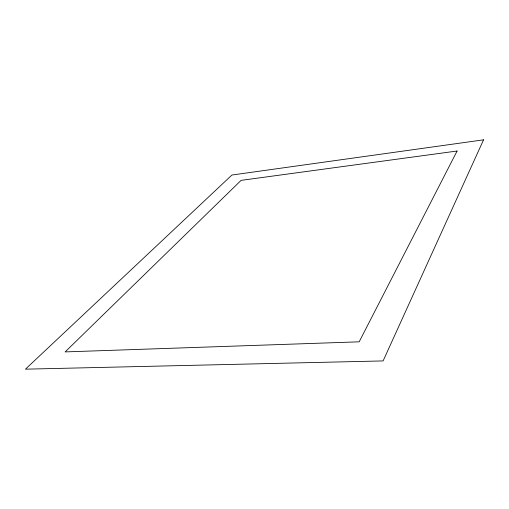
<?xml version="1.0" encoding="UTF-8"?>
<svg xmlns="http://www.w3.org/2000/svg" width="509" height="509" viewBox="0 0 509 509"><rect width="100%" height="100%" fill="white"/><g stroke="black" fill="none" stroke-linecap="round" stroke-linejoin="round"><path stroke-width="0.76" d="M483.55 139.829L383.105 360.919L25.45 369.171L231.913 175.032L483.55 139.829M457.101 151.014L359.182 341.819L65.146 351.91L241.101 180.358L457.101 151.014"/></g></svg>
